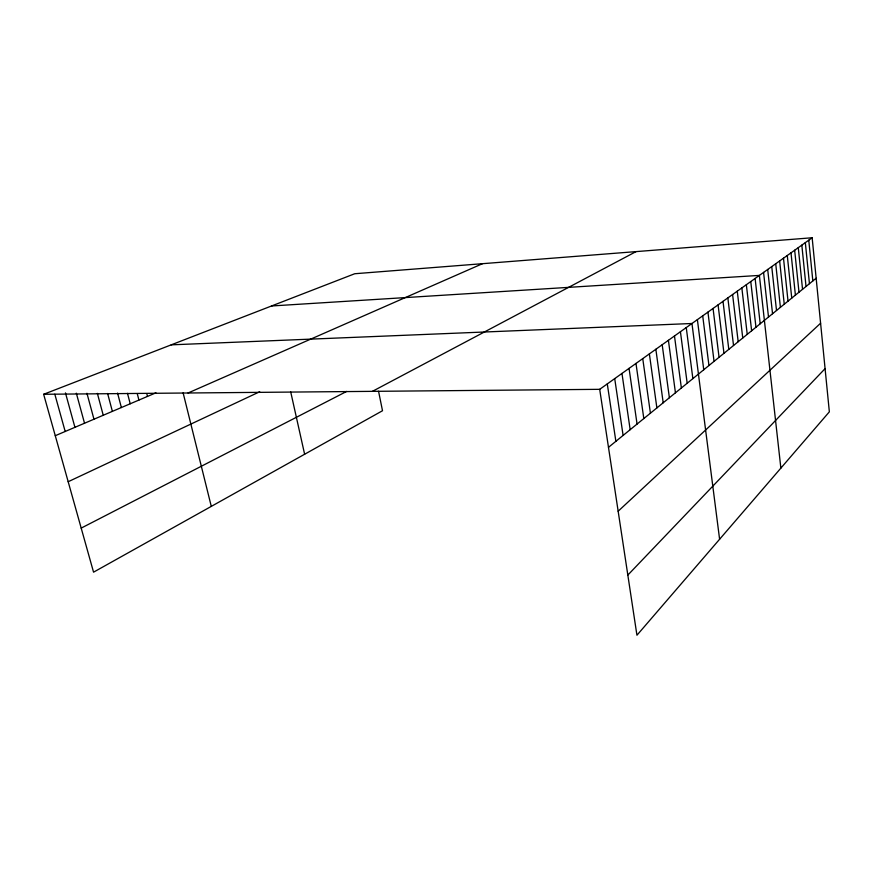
<?xml version="1.0" encoding="UTF-8"?>
<svg xmlns="http://www.w3.org/2000/svg" width="873" height="873" viewBox="0 0 873 873"><rect width="100%" height="100%" fill="white"/><g stroke="black" fill="none" stroke-linecap="round" stroke-linejoin="round"><path stroke-width="1.31" d="M627.829 575.089L825.083 368.646M618.149 511.229L820.598 323.228M608.481 447.336L816.157 278.225M599.696 389.325L812.152 237.762L829.35 411.827L636.941 635.238L599.696 389.325L43.65 394.28L93.553 572.164L382.505 410.736L378.555 391.257M372.389 391.355L636.046 251.61M81.2 528.11L346.636 391.431M68.181 481.721L259.696 391.748M188.066 392.992L482.485 263.69M55.272 435.703L155.94 392.817M43.65 394.28L354.733 273.74L812.152 237.762M271.536 305.976L759.379 275.41L780.866 468.124M171.206 344.846L691.962 323.501L719.603 539.252M54.824 394.214L65.191 431.48M65.453 392.883L74.936 427.334M76.322 393.177L84.528 423.241M86.94 393.265L93.968 419.226M97.372 393.363L103.243 415.264M107.619 393.472L112.377 411.379M117.571 393.112L121.369 407.549M127.491 393.352L130.219 403.773M137.247 393.592L138.927 400.063M146.839 393.843L147.504 396.407M183.123 392.861L211.288 506.395M290.72 391.955L304.622 454.244M607.292 383.913L615.869 441.312M614.712 378.609L623.104 435.431M621.969 373.437L630.164 429.68M629.051 368.384L637.061 424.06M635.981 363.441L643.816 418.56M642.746 358.607L650.418 413.18M649.37 353.881L656.878 407.92M655.852 349.265L663.196 402.78M662.192 344.737L669.384 397.739M668.402 340.306L675.44 392.806M680.427 331.729L687.182 383.247M674.48 335.974L681.366 387.983M686.254 327.571L692.867 378.62M697.385 319.627L703.747 369.759M707.938 312.108L714.049 361.367M702.71 315.83L708.952 365.525M713.055 308.453L719.057 357.286M718.086 304.873L723.968 353.292M727.853 297.9L733.527 345.501M723.019 301.349L728.791 349.364M732.6 294.507L738.176 341.714M741.854 287.915L747.233 334.348M737.27 291.178L742.748 338.004M746.35 284.707L751.631 330.769M755.112 278.454L760.208 323.774M750.769 281.553L755.963 327.244M767.694 269.473L772.54 313.745M763.569 272.42L768.502 317.03M775.726 263.744L780.407 307.329M771.743 266.592L776.512 310.504M783.496 258.201L788.024 301.13M779.644 260.951L784.249 304.208M787.282 255.505L791.746 298.108M794.67 250.224L798.991 292.193M791.003 252.843L795.401 295.129M801.829 245.117L806.019 286.475M798.282 247.648L802.538 289.312M808.769 240.173L812.828 280.931M805.332 242.629L809.446 283.681"/></g></svg>
